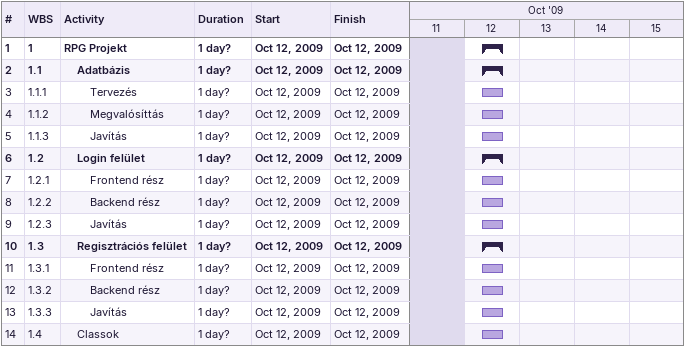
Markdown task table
| ID | WBS | Task | Duration | Start | Finish |
|---|---|---|---|---|---|
| 1 | 1 | **RPG Projekt** | 1d? | 2009-10-12 | 2009-10-12 |
| 2 | 1.1 | **Adatbázis** | 1d? | 2009-10-12 | 2009-10-12 |
| 3 | 1.1.1 | Tervezés | 1d? | 2009-10-12 | 2009-10-12 |
| 4 | 1.1.2 | Megvalósíttás | 1d? | 2009-10-12 | 2009-10-12 |
| 5 | 1.1.3 | Javítás | 1d? | 2009-10-12 | 2009-10-12 |
| 6 | 1.2 | **Login felület** | 1d? | 2009-10-12 | 2009-10-12 |
| 7 | 1.2.1 | Frontend rész | 1d? | 2009-10-12 | 2009-10-12 |
| 8 | 1.2.2 | Backend rész | 1d? | 2009-10-12 | 2009-10-12 |
| 9 | 1.2.3 | Javítás | 1d? | 2009-10-12 | 2009-10-12 |
| 10 | 1.3 | **Regisztrációs felület** | 1d? | 2009-10-12 | 2009-10-12 |
| 11 | 1.3.1 | Frontend rész | 1d? | 2009-10-12 | 2009-10-12 |
| 12 | 1.3.2 | Backend rész | 1d? | 2009-10-12 | 2009-10-12 |
| 13 | 1.3.3 | Javítás | 1d? | 2009-10-12 | 2009-10-12 |
| 14 | 1.4 | Classok | 1d? | 2009-10-12 | 2009-10-12 |
